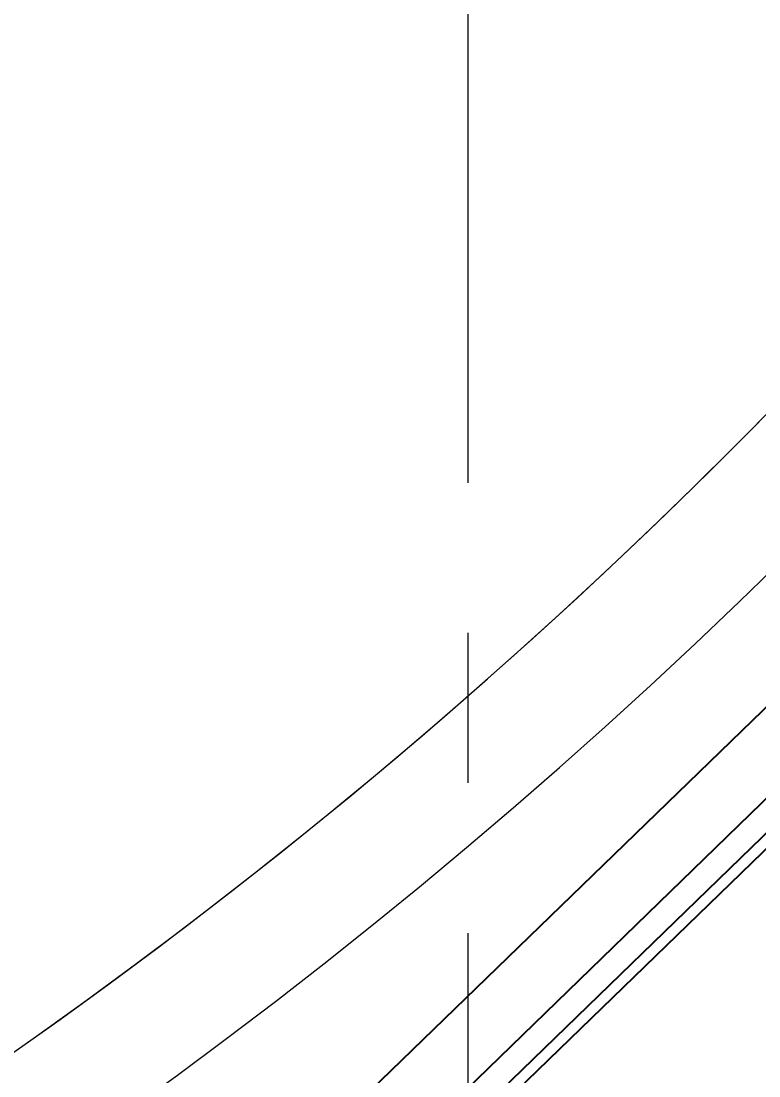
# Model space of a CAD drawing. Header units: millimetres. Extents: x -354900 to 8840672, y 0 to 292181.
# Drawn here: x -57040 to -55811, y 108126 to 109882 of the extents above; entities that cross this region are included whole.
import ezdxf
from ezdxf import colors
from ezdxf.entities.mleader import LeaderData, LeaderLine
from ezdxf.math import Vec2, Vec3

# ---------------------------------------------------------------- set-up
doc = ezdxf.new("R2010")
doc.units = ezdxf.units.MM
doc.header["$MEASUREMENT"] = 0
doc.linetypes.add('CENTER', pattern=[2, 1.25, -0.25, 0.25, -0.25])
doc.layers.get('0').update_dxf_attribs({"color": 250, "lineweight": 9})
for name, color, linetype, lineweight in [('АР_Оси', 193, 'Continuous', 9), ('АР_Отметки', 250, 'Continuous', 15), ('АР_Подоконники', 163, 'Continuous', 9), ('АР_Размеры дверей', 15, 'Continuous', 0), ('АР_Сущ Несущая стена', 202, 'Continuous', 30)]:
    doc.layers.add(name, color=color, linetype=linetype, lineweight=lineweight)
doc.layers.add('Тонкая', color=7, linetype='Continuous')
doc.styles.add('ISOCPEUR', font='isocpeur.ttf', dxfattribs={"width": 0.7})

# ---------------------------------------------------------------- blocks, each defined once
blk = doc.blocks.new('A$Cd39b9c29')
at = {"color": 5, "ltscale": 150}
for p, q in [((2697.1, -4653.1), (4597.1, -2806.4)), ((2712.9, -4791.1), (4680.1, -2877.6)), ((2737.2, -4824.7), (4710.7, -2905.5)), ((2748.2, -4839.9), (4716.9, -2926.8))]:
    blk.add_line(p, q, dxfattribs=at)
blk = doc.blocks.new('A$Cec9b444d')
at = {"layer": 'Тонкая', "ltscale": 100, "rotation": 359.8999999999999}
blk.add_blockref('A$Cd39b9c29', (-19.1, 2.9), dxfattribs=at)
blk = doc.blocks.new('_DotSmall')
at = {"color": 0, "linetype": 'ByBlock', "const_width": 0.5}
blk.add_lwpolyline([(-0.0625, 0, 1), (0.0625, 0, 1)], format="xyb", close=True, dxfattribs=at)

msp = doc.modelspace()

# ---------------------------------------------------------------- linework, layer by layer
at = {"layer": 'АР_Оси', "linetype": 'CENTER', "ltscale": 1000}
msp.add_line((-56295.8, 134363.2), (-56295.8, 78630.8), dxfattribs=at)
at = {"layer": 'АР_Подоконники', "ltscale": 100}
for centre, radius, start, end in [((-62167.2, 115478.6), 8924.1, 271.10883, 356.40396), ((-62177.6, 115490.9), 8940.2, 271.69125, 356.32908)]:
    msp.add_arc(centre, radius, start, end, dxfattribs=at)
at = {"layer": 'АР_Сущ Несущая стена', "lineweight": 18, "ltscale": 100}
for centre, radius, start, end in [((-62185.9, 115502.6), 9144.3, 272.82064, 356.28873), ((-62178.2, 115484.6), 9778.7, 272.59255, 356.63539)]:
    msp.add_arc(centre, radius, start, end, dxfattribs=at)

# ---------------------------------------------------------------- block references
at = {"layer": 'АР_Размеры дверей', "ltscale": 100}
msp.add_blockref('A$Cec9b444d', (-59297.9, 112591.7), dxfattribs=at)

# ---------------------------------------------------------------- leaders
at = {"layer": 'АР_Отметки'}
ml = msp.add_multileader_mtext('Standard', dxfattribs=at)
ml.set_content('+4,200', color=256, style='ISOCPEUR')
ml.set_leader_properties(color=256, linetype='Continuous', lineweight=-1)
ml.set_arrow_properties(name='DOTSMALL')
ml.build(insert=Vec2(0, 0))
ml.multileader.update_dxf_attribs({"has_text_frame": 1, "text_left_attachment_type": 4, "text_right_attachment_type": 4, "dogleg_length": 100, "arrow_head_size": 180})
ctx = ml.context
ctx.base_point, ctx.char_height, ctx.arrow_head_size, ctx.landing_gap_size, ctx.plane_origin = Vec3(-63316, 113979.6), 250, 180, 50, Vec3(-63397.4, 112712.1)
ctx.left_attachment, ctx.right_attachment = 4, 4
notes = []
notes.append((ctx, [(0, (0, 0, 0), (0, 0), (1, 0), 1, [])]))
ctx.mtext.insert, ctx.mtext.width, ctx.mtext.line_spacing_style, ctx.mtext.flow_direction = Vec3(-63266, 114313), 852.697, 2, 5
for ctx, leaders in notes:
    for number, flags, end, landing, length, lines in leaders:
        leader = LeaderData()
        leader.index, (leader.has_last_leader_line, leader.has_dogleg_vector, leader.attachment_direction) = number, flags
        leader.last_leader_point, leader.dogleg_vector, leader.dogleg_length = Vec3(end), Vec3(landing), length
        for number, points, colour, breaks in lines:
            line = LeaderLine()
            line.index, line.vertices, line.color, line.breaks = number, Vec3.list(points), colors.encode_raw_color(colour), breaks
            leader.lines.append(line)
        ctx.leaders.append(leader)

doc.saveas('drawing.dxf')
